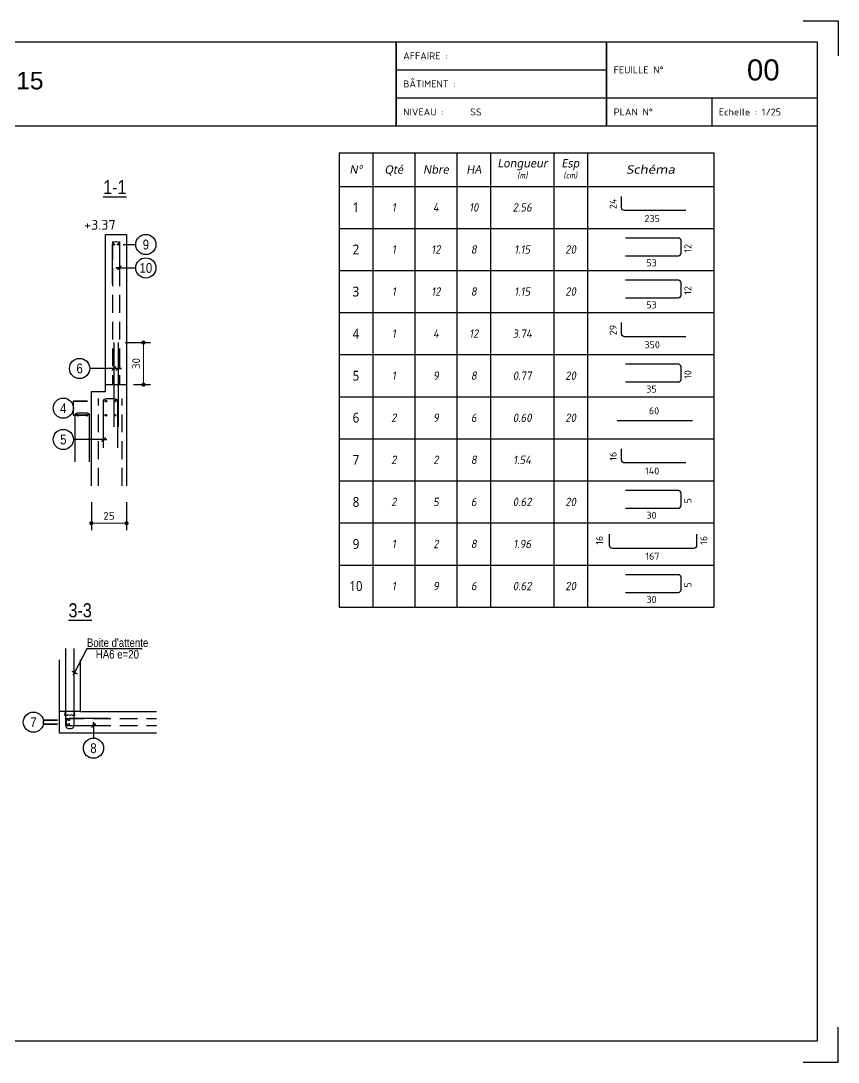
# Model space of a CAD drawing. Extents: x -10329 to 23244, y -15032 to -6928.
# Drawn here: x 17562 to 18145, y -9140 to -8398 of the extents above; entities that cross this region are included whole.
import ezdxf
from ezdxf.enums import TextEntityAlignment as Align

# ---------------------------------------------------------------- set-up
doc = ezdxf.new("R2010")
doc.units = 0
doc.linetypes.add('CACHEX2', pattern=[19.05, 12.7, -6.35])
doc.layers.get('Defpoints').update_dxf_attribs({"color": 53})
for name, color, linetype in [('0101_ARMATURES_REPERAGE_ACIERS', 140, 'Continuous'), ('ARMATURES_ACIERS_FINS', 120, 'Continuous'), ('ARMATURES_ACIERS_FORTS', 150, 'Continuous'), ('ARMATURES_REPERAGE_ACIERS', 7, 'Continuous'), ('ARMATURES_TS', 22, 'CACHEX2'), ('Format A4 - Ech 1.25 - Horizontal$0$PYC-CARTOUCHE', 7, 'Continuous'), ('PYC_Cotation', 11, 'Continuous'), ('PYC_HOZ_BET_VU', 252, 'Continuous'), ('PYC_Texte général', 102, 'Continuous'), ('Texte armatures', 7, 'Continuous')]:
    doc.layers.add(name, color=color, linetype=linetype)
doc.styles.add('Cotations', font='simplex.shx')
doc.styles.add('Format A3 - Ech 1.25 - Horizontal$0$ARIAL', font='ARIAL.TTF')
doc.styles.add('Format A3 - Ech 1.25 - Horizontal$0$schéma', font='simplex.shx')
doc.styles.add('PYC_Texte_cotations', font='romans.shx')
doc.styles.add('PYC_Texte_Normal', font='ARIALN.TTF')
doc.styles.add('PYC_Texte_Titre1', font='ARIALN.TTF', dxfattribs={"height": 30})
doc.styles.get("Standard").update_dxf_attribs({"font": 'ARIAL.TTF'})
doc.styles.add('Tableau', font='romans.shx', dxfattribs={"width": 0.9, "oblique": 10})
doc.styles.add('Tableau2', font='trebuc.TTF', dxfattribs={"width": 0.9, "oblique": 10})
doc.linetypes.add('RBx0.50', pattern='A,0.25,-0.025,["V",Standard,S=0.05,R=0,X=-0.025,Y=-0.05],-0.05,["V",Standard,S=0.05,R=180,X=0.025,Y=0.05],-0.025', length=0.35)
doc.dimstyles.new('PYC-COUPES-25', dxfattribs={"dimscale": 50, "dimtxt": 0.11, "dimasz": 0.06, "dimexe": 0.1, "dimexo": 0.1, "dimgap": 0.05, "dimtad": 3, "dimdec": 1, "dimrnd": 0.5, "dimzin": 9, "dimdsep": 46, "dimtxsty": 'PYC_Texte_cotations', "dimblk1": 'DOT', "dimblk2": 'DOT', "dimsah": 1, "dimcen": 0.09, "dimclrd": 256, "dimclrt": 7, "dimaunit": 2, "dimadec": 1, "dimazin": 0, "dimtfac": 1, "dimtdec": 1, "dimtix": 1, "dimtmove": 2, "dimatfit": 3, "dimldrblk": 'DOT', "dimfxl": 0.3, "dimfxlon": 1, "dimtolj": 1, "dimtzin": 0, "dimlwd": 20, "dimarcsym": 0})

# ---------------------------------------------------------------- blocks, each defined once
blk = doc.blocks.new('_Dot')
at = {"color": 0, "lineweight": -2}
blk.add_line((-0.5, 0), (-1, 0), dxfattribs=at)
at = {"color": 0, "const_width": 0.5}
blk.add_lwpolyline([(-0.25, 0, 1), (0.25, 0, 1)], format="xyb", close=True, dxfattribs=at)
blk = doc.blocks.new('*D78')
at = {"layer": 'Defpoints', "color": 0, "transparency": 16777216}
for p in [(17612.55, -8729.32), (17637.55, -8729.32), (17637.55, -8756.05)]:
    blk.add_point(p, dxfattribs=at)
at = {"layer": 'PYC_Cotation', "color": 0, "lineweight": -2, "transparency": 16777216}
for p, q in [((17612.55, -8741.05), (17612.55, -8761.05)), ((17637.55, -8741.05), (17637.55, -8761.05))]:
    blk.add_line(p, q, dxfattribs=at)
at = {"layer": 'PYC_Cotation', "linetype": 'Continuous', "lineweight": 20, "transparency": 16777216}
blk.add_line((17615.55, -8756.05), (17634.55, -8756.05), dxfattribs=at)
at = {"layer": 'PYC_Cotation', "lineweight": 20, "transparency": 16777216, "xscale": 3, "yscale": 3, "zscale": 3, "rotation": 180}
blk.add_blockref('_Dot', (17612.55, -8756.05), dxfattribs=at)
at = {"layer": 'PYC_Cotation', "lineweight": 20, "transparency": 16777216, "xscale": 3, "yscale": 3, "zscale": 3}
blk.add_blockref('_Dot', (17637.55, -8756.05), dxfattribs=at)
at = {"layer": 'PYC_Cotation', "color": 7, "transparency": 16777216, "insert": (17625.05, -8750.8), "char_height": 5.5, "attachment_point": 5, "style": 'PYC_Texte_cotations'}
blk.add_mtext('\\A1;25', dxfattribs=at)
blk = doc.blocks.new('*D155')
at = {"layer": 'Defpoints', "color": 0, "transparency": 16777216}
for p in [(17631.55, -8627.22), (17649.64, -8627.22), (17637.55, -8657.22)]:
    blk.add_point(p, dxfattribs=at)
at = {"layer": 'PYC_Cotation', "color": 0, "lineweight": -2, "transparency": 16777216}
for p, q in [((17636.55, -8627.22), (17654.64, -8627.22)), ((17642.55, -8657.22), (17654.64, -8657.22))]:
    blk.add_line(p, q, dxfattribs=at)
at = {"layer": 'PYC_Cotation', "linetype": 'Continuous', "lineweight": 20, "transparency": 16777216}
blk.add_line((17649.64, -8654.22), (17649.64, -8630.22), dxfattribs=at)
at = {"layer": 'PYC_Cotation', "lineweight": 20, "transparency": 16777216, "xscale": 3, "yscale": 3, "zscale": 3}
for p, rotation in [((17649.64, -8627.22), 90), ((17649.64, -8657.22), 270)]:
    blk.add_blockref('_Dot', p, dxfattribs=dict(at, rotation=rotation))
at = {"layer": 'PYC_Cotation', "color": 7, "transparency": 16777216, "insert": (17644.39, -8642.22), "char_height": 5.5, "attachment_point": 5, "rotation": 90, "style": 'PYC_Texte_cotations'}
blk.add_mtext('\\A1;30', dxfattribs=at)
blk = doc.blocks.new('Designationbn')
for p, q in [((0, 24), (267, 24)), ((0, 24), (0, 0)), ((24, 24), (24, 0)), ((54, 24), (54, 0)), ((84, 24), (84, 0)), ((108, 24), (108, 0)), ((153, 24), (153, 0)), ((177, 24), (177, 0)), ((267, 24), (267, 0)), ((0, 0), (267, 0))]:
    blk.add_line(p, q)
at = {"style": 'Tableau2', "oblique": 10}
for s, p in [('N°', (12, 12)), ('Qté', (39, 12)), ('Nbre', (69, 12)), ('HA', (96, 12)), ('Longueur', (130.68, 16.49)), ('Esp', (164.83, 16.49))]:
    blk.add_text(s, height=6, dxfattribs=at).set_placement(p, align=Align.MIDDLE_CENTER)
at = {"oblique": 10}
for s, height, style, width, p in [('Schéma', 6, 'Tableau2', 1.2, (222, 12)), ('(m)', 4.5, 'Tableau', 0.9, (130.68, 7.96)), ('(cm)', 4.5, 'Tableau', 0.9, (164.83, 7.96))]:
    blk.add_text(s, height=height, dxfattribs=dict(at, style=style, width=width)).set_placement(p, align=Align.MIDDLE_CENTER)
blk = doc.blocks.new('1cr90bn')
for p, q in [((0, 0), (0, -30)), ((0, 0), (267, 0)), ((24, 0), (24, -30)), ((54, 0), (54, -30)), ((84, 0), (84, -30)), ((108, 0), (108, -30)), ((153, 0), (153, -30)), ((177, 0), (177, -30)), ((267, 0), (267, -30)), ((0, -30), (267, -30))]:
    blk.add_line(p, q)
blk.add_lwpolyline([(247.2, -17.25), (203.4, -17.25, -0.414214), (201.3, -15.15), (201.3, -7.14)], format="xyb")
at = {"style": 'Tableau2', "width": 0.9}
blk.add_attdef('NUMERO', text='', height=7, dxfattribs=at).set_placement((12, -15), align=Align.MIDDLE_CENTER)
at = {"style": 'Tableau', "oblique": 10, "width": 0.9}
for tag, p in [('QUANTITE', (39, -15)), ('NOMBRE', (69, -15)), ('DIAMETRE', (96, -15)), ('LONGUEUR', (130.5, -15)), ('ESPACEMENTS', (165, -15))]:
    blk.add_attdef(tag, text='', height=6, dxfattribs=at).set_placement(p, align=Align.MIDDLE_CENTER)
at = {"style": 'Tableau'}
blk.add_attdef('L1', text='', height=5, rotation=90, dxfattribs=at).set_placement((195.26, -12.47), align=Align.MIDDLE_CENTER)
blk.add_attdef('L2', text='', height=5, dxfattribs=at).set_placement((223.1, -22.96), align=Align.MIDDLE_CENTER)
blk = doc.blocks.new('Ubn')
for p, q in [((0, 0), (0, -30)), ((0, 0), (267, 0)), ((24, 0), (24, -30)), ((54, 0), (54, -30)), ((84, 0), (84, -30)), ((108, 0), (108, -30)), ((153, 0), (153, -30)), ((177, 0), (177, -30)), ((267, 0), (267, -30)), ((0, -30), (267, -30))]:
    blk.add_line(p, q)
blk.add_lwpolyline([(204.1, -19.5), (241.9, -19.5, 0.414214), (243.7, -17.7), (243.7, -8.7, 0.414214), (241.9, -6.9), (204.1, -6.9)], format="xyb")
at = {"style": 'Tableau2', "width": 0.9}
blk.add_attdef('NUMERO', text='', height=7, dxfattribs=at).set_placement((12, -15), align=Align.MIDDLE_CENTER)
at = {"style": 'Tableau', "oblique": 10, "width": 0.9}
for tag, p in [('QUANTITE', (39, -15)), ('NOMBRE', (69, -15)), ('DIAMETRE', (96, -15)), ('LONGUEUR', (130.5, -15)), ('ESPACEMENTS', (165, -15))]:
    blk.add_attdef(tag, text='', height=6, dxfattribs=at).set_placement(p, align=Align.MIDDLE_CENTER)
at = {"style": 'Tableau'}
blk.add_attdef('L3', text='', height=5, rotation=90, dxfattribs=at).set_placement((248.52, -14.17), align=Align.MIDDLE_CENTER)
blk.add_attdef('L2', text='', height=5, dxfattribs=at).set_placement((222.66, -24.57), align=Align.MIDDLE_CENTER)
blk = doc.blocks.new('Barre librebn')
for p, q in [((0, 0), (0, -30)), ((0, 0), (267, 0)), ((24, 0), (24, -30)), ((54, 0), (54, -30)), ((84, 0), (84, -30)), ((108, 0), (108, -30)), ((153, 0), (153, -30)), ((177, 0), (177, -30)), ((267, 0), (267, -30)), ((198.08, -16.88), (251.81, -16.88)), ((0, -30), (267, -30))]:
    blk.add_line(p, q)
at = {"style": 'Tableau2', "width": 0.9}
blk.add_attdef('NUMERO', text='', height=7, dxfattribs=at).set_placement((12, -15), align=Align.MIDDLE_CENTER)
at = {"style": 'Tableau', "oblique": 10, "width": 0.9}
for tag, p in [('QUANTITE', (39, -15)), ('NOMBRE', (69, -15)), ('DIAMETRE', (96, -15)), ('LONGUEUR', (130.5, -15)), ('ESPACEMENTS', (165, -15))]:
    blk.add_attdef(tag, text='', height=6, dxfattribs=at).set_placement(p, align=Align.MIDDLE_CENTER)
at = {"style": 'Tableau'}
blk.add_attdef('L2', text='', height=5, dxfattribs=at).set_placement((224.44, -10.08), align=Align.MIDDLE_CENTER)
blk = doc.blocks.new('2cr90bn')
for p, q in [((0, 0), (0, -30)), ((0, 0), (267, 0)), ((24, 0), (24, -30)), ((54, 0), (54, -30)), ((84, 0), (84, -30)), ((108, 0), (108, -30)), ((153, 0), (153, -30)), ((177, 0), (177, -30)), ((267, 0), (267, -30)), ((0, -30), (267, -30))]:
    blk.add_line(p, q)
blk.add_lwpolyline([(254.77, -8.01), (254.77, -16.02, -0.414214), (252.67, -18.12), (194.77, -18.12, -0.414214), (192.67, -16.02), (192.67, -8.01)], format="xyb")
at = {"style": 'Tableau2', "width": 0.9}
blk.add_attdef('NUMERO', text='', height=7, dxfattribs=at).set_placement((12, -15), align=Align.MIDDLE_CENTER)
at = {"style": 'Tableau', "oblique": 10, "width": 0.9}
for tag, p in [('QUANTITE', (39, -15)), ('NOMBRE', (69, -15)), ('DIAMETRE', (96, -15)), ('LONGUEUR', (130.5, -15)), ('ESPACEMENTS', (165, -15))]:
    blk.add_attdef(tag, text='', height=6, dxfattribs=at).set_placement(p, align=Align.MIDDLE_CENTER)
at = {"style": 'Tableau'}
for tag, p in [('L1', (185.61, -12.37)), ('L3', (259.87, -12.39))]:
    blk.add_attdef(tag, text='', height=5, rotation=90, dxfattribs=at).set_placement(p, align=Align.MIDDLE_CENTER)
blk.add_attdef('L2', text='', height=5, dxfattribs=at).set_placement((223.27, -23.74), align=Align.MIDDLE_CENTER)

msp = doc.modelspace()

# ---------------------------------------------------------------- linework, layer by layer
at = {"layer": '0101_ARMATURES_REPERAGE_ACIERS'}
msp.add_lwpolyline([(17594.132, -8845.386), (17594.132, -8900.386, 0.4142136), (17596.132, -8902.386), (17598.132, -8902.386, 0.4142136), (17600.132, -8900.386), (17600.132, -8845.386)], format="xyb", dxfattribs=at)
msp.add_lwpolyline([(17604.632, -8890.386), (17600.132, -8890.386), (17600.586, -8893.108), (17599.297, -8893.109), (17598.243, -8892.672), (17597.132, -8893.157), (17596.022, -8892.672), (17594.967, -8893.109), (17593.678, -8893.109), (17594.132, -8890.386), (17589.632, -8890.386)], dxfattribs=at)
at = {"layer": 'ARMATURES_ACIERS_FINS'}
for points in [[(17627.549, -8585.221), (17627.549, -8557.321, -0.4142136), (17629.649, -8555.221), (17630.449, -8555.221, -0.4142136), (17632.549, -8557.321), (17632.549, -8585.221)], [(17621.049, -8702.221), (17621.049, -8669.521, -0.4142136), (17623.349, -8667.221), (17628.749, -8667.221, -0.4142136), (17631.049, -8669.521), (17631.049, -8702.221)], [(17601.049, -8712.221), (17601.049, -8679.521, -0.4142136), (17603.349, -8677.221), (17608.749, -8677.221, -0.4142136), (17611.049, -8679.521), (17611.049, -8712.221)], [(17624.632, -8895.386), (17596.732, -8895.386, 0.4142136), (17594.632, -8897.486), (17594.632, -8898.286, 0.4142136), (17596.732, -8900.386), (17624.632, -8900.386)]]:
    msp.add_lwpolyline(points, format="xyb", dxfattribs=at)
for points in [[(17628.549, -8627.221), (17628.549, -8687.221)], [(17631.549, -8627.221), (17631.549, -8687.221)]]:
    msp.add_lwpolyline(points, dxfattribs=at)
for centre in [(17628.649, -8557.321), (17631.449, -8557.321), (17596.732, -8896.486), (17596.732, -8899.286)]:
    msp.add_circle(centre, 0.4, dxfattribs=at)
at = {"layer": 'ARMATURES_ACIERS_FORTS'}
for centre in [(17622.849, -8669.021), (17629.249, -8669.021), (17602.849, -8679.021), (17609.249, -8679.021), (17622.849, -8679.021), (17629.249, -8679.021)]:
    msp.add_circle(centre, 0.6, dxfattribs=at)
at = {"layer": 'ARMATURES_REPERAGE_ACIERS'}
for points in [[(17635.273, -8557.321), (17644.163, -8557.321)], [(17632.549, -8574.01), (17630.049, -8574.01), (17632.549, -8574.01), (17631.135, -8575.425), (17632.549, -8574.01), (17633.963, -8572.596), (17632.549, -8574.01), (17644.163, -8574.01)], [(17628.549, -8645.7), (17631.049, -8645.7), (17628.549, -8645.7), (17629.963, -8644.286), (17628.549, -8645.7), (17627.135, -8647.114), (17628.549, -8645.7), (17611.323, -8645.7)], [(17631.549, -8645.7), (17634.049, -8645.7), (17631.549, -8645.7), (17632.963, -8644.286), (17631.549, -8645.7), (17630.135, -8647.114), (17631.549, -8645.7), (17611.323, -8645.7)], [(17599.705, -8679.021), (17609.705, -8679.021), (17599.705, -8679.021), (17599.705, -8669.021), (17609.705, -8669.021), (17599.705, -8669.021)], [(17621.049, -8696.328), (17623.549, -8696.328), (17621.049, -8696.328), (17622.463, -8694.913), (17621.049, -8696.328), (17619.635, -8697.742), (17621.049, -8696.328), (17599.705, -8696.328)], [(17648.798, -8845.562), (17609.196, -8845.562), (17599.502, -8864.361), (17600.632, -8862.618), (17602.329, -8863.515), (17598.935, -8861.721)], [(17578.382, -8899.286), (17588.382, -8899.286), (17578.382, -8899.286), (17578.382, -8896.486), (17588.382, -8896.486), (17578.382, -8896.486)], [(17613.997, -8900.386), (17613.997, -8897.886), (17613.997, -8900.386), (17615.412, -8898.972), (17613.997, -8900.386), (17612.583, -8901.8), (17613.997, -8900.386), (17613.997, -8909.268)]]:
    msp.add_lwpolyline(points, dxfattribs=at)
for centre in [(17651.363, -8557.321), (17651.363, -8574.01), (17604.123, -8645.7), (17592.505, -8674.021), (17592.505, -8696.328), (17571.182, -8897.886), (17613.997, -8916.468)]:
    msp.add_circle(centre, 7.2, dxfattribs=at)
at = {"layer": 'ARMATURES_TS'}
for points in [[(17627.549, -8555.221), (17627.549, -8657.221)], [(17632.549, -8555.221), (17632.549, -8657.221)], [(17617.549, -8729.317), (17617.549, -8667.221)], [(17634.549, -8729.317), (17634.549, -8667.221)], [(17594.632, -8895.386), (17659.006, -8895.386)], [(17594.632, -8900.386), (17659.006, -8900.386)]]:
    msp.add_lwpolyline(points, dxfattribs=at)
at = {"layer": 'Format A4 - Ech 1.25 - Horizontal$0$PYC-CARTOUCHE'}
for p, q in [((17829.73, -8432.83), (17979.73, -8432.83)), ((17829.73, -8452.83), (17979.73, -8452.83)), ((17979.73, -8452.83), (18129.73, -8452.83)), ((18054.73, -8452.83), (18054.73, -8472.83))]:
    msp.add_line(p, q, dxfattribs=at)
for points in [[(18119.73, -8397.83), (18144.73, -8397.83), (18144.73, -8422.83)], [(18119.73, -9140.33), (18144.73, -9140.33), (18144.73, -9115.33)]]:
    msp.add_lwpolyline(points, dxfattribs=at)
for points in [[(17109.73, -8412.83), (18129.73, -8412.83), (18129.73, -9125.33), (17109.73, -9125.33)], [(17279.73, -8412.83), (17829.73, -8412.83), (17829.73, -8472.83), (17279.73, -8472.83)], [(17829.73, -8412.83), (17979.73, -8412.83), (17979.73, -8472.83), (17829.73, -8472.83)], [(17979.73, -8412.83), (18129.73, -8412.83), (18129.73, -8472.83), (17979.73, -8472.83)]]:
    msp.add_lwpolyline(points, close=True, dxfattribs=at)
at = {"layer": 'PYC_HOZ_BET_VU'}
for points in [[(17612.549, -8729.317), (17612.549, -8729.317), (17612.549, -8662.221), (17622.549, -8662.221), (17622.549, -8550.221), (17637.549, -8550.221), (17637.549, -8729.317)], [(17589.632, -8853.565), (17589.632, -8905.386), (17659.006, -8905.386)], [(17604.632, -8853.565), (17604.632, -8890.386), (17659.006, -8890.386)]]:
    msp.add_lwpolyline(points, dxfattribs=at)
at = {"layer": 'PYC_HOZ_BET_VU', "linetype": 'RBx0.50', "ltscale": 30}
for points in [[(17622.549, -8657.221), (17637.549, -8657.221)], [(17604.632, -8890.386), (17589.632, -8890.386)]]:
    msp.add_lwpolyline(points, dxfattribs=at)

# ---------------------------------------------------------------- block references
at = {"layer": 'Texte armatures'}
msp.add_blockref('Designationbn', (17789.058, -8515.849), dxfattribs=at)
at = {"layer": 'Texte armatures', "color": 0}
ref = msp.add_blockref('1cr90bn', (17789.058, -8515.849), dxfattribs=at)
ref.add_attrib('NUMERO', '1', dxfattribs={"layer": '0', "color": 0, "height": 7, "style": 'Tableau2', "width": 0.9}).set_placement((17801.058, -8530.849), align=Align.MIDDLE_CENTER)
ref.add_attrib('QUANTITE', '1', dxfattribs={"layer": '0', "color": 0, "height": 6, "style": 'Tableau', "oblique": 10, "width": 0.9}).set_placement((17828.058, -8530.849), align=Align.MIDDLE_CENTER)
ref.add_attrib('NOMBRE', '4', dxfattribs={"layer": '0', "color": 0, "height": 6, "style": 'Tableau', "oblique": 10, "width": 0.9}).set_placement((17858.058, -8530.849), align=Align.MIDDLE_CENTER)
ref.add_attrib('DIAMETRE', '10', dxfattribs={"layer": '0', "color": 0, "height": 6, "style": 'Tableau', "oblique": 10, "width": 0.9}).set_placement((17885.058, -8530.849), align=Align.MIDDLE_CENTER)
ref.add_attrib('LONGUEUR', '2.56', dxfattribs={"layer": '0', "color": 0, "height": 6, "style": 'Tableau', "oblique": 10, "width": 0.9}).set_placement((17919.558, -8530.849), align=Align.MIDDLE_CENTER)
ref.add_attrib('L1', '24', dxfattribs={"layer": '0', "color": 0, "height": 5, "rotation": 90, "style": 'Tableau'}).set_placement((17984.314, -8528.321), align=Align.MIDDLE_CENTER)
ref.add_attrib('L2', '235', dxfattribs={"layer": '0', "color": 0, "height": 5, "style": 'Tableau'}).set_placement((18012.155, -8538.805), align=Align.MIDDLE_CENTER)
ref = msp.add_blockref('Ubn', (17789.058, -8545.849), dxfattribs=at)
ref.add_attrib('NUMERO', '2', dxfattribs={"layer": '0', "color": 0, "height": 7, "style": 'Tableau2', "width": 0.9}).set_placement((17801.058, -8560.849), align=Align.MIDDLE_CENTER)
ref.add_attrib('QUANTITE', '1', dxfattribs={"layer": '0', "color": 0, "height": 6, "style": 'Tableau', "oblique": 10, "width": 0.9}).set_placement((17828.058, -8560.849), align=Align.MIDDLE_CENTER)
ref.add_attrib('NOMBRE', '12', dxfattribs={"layer": '0', "color": 0, "height": 6, "style": 'Tableau', "oblique": 10, "width": 0.9}).set_placement((17858.058, -8560.849), align=Align.MIDDLE_CENTER)
ref.add_attrib('DIAMETRE', '8', dxfattribs={"layer": '0', "color": 0, "height": 6, "style": 'Tableau', "oblique": 10, "width": 0.9}).set_placement((17885.058, -8560.849), align=Align.MIDDLE_CENTER)
ref.add_attrib('LONGUEUR', '1.15', dxfattribs={"layer": '0', "color": 0, "height": 6, "style": 'Tableau', "oblique": 10, "width": 0.9}).set_placement((17919.558, -8560.849), align=Align.MIDDLE_CENTER)
ref.add_attrib('ESPACEMENTS', '20', dxfattribs={"layer": '0', "color": 0, "height": 6, "style": 'Tableau', "oblique": 10, "width": 0.9}).set_placement((17954.058, -8560.849), align=Align.MIDDLE_CENTER)
ref.add_attrib('L2', '53', dxfattribs={"layer": '0', "color": 0, "height": 5, "style": 'Tableau'}).set_placement((18011.714, -8570.423), align=Align.MIDDLE_CENTER)
ref.add_attrib('L3', '12', dxfattribs={"layer": '0', "color": 0, "height": 5, "rotation": 90, "style": 'Tableau'}).set_placement((18037.579, -8560.014), align=Align.MIDDLE_CENTER)
ref = msp.add_blockref('Ubn', (17789.058, -8575.849), dxfattribs=at)
ref.add_attrib('NUMERO', '3', dxfattribs={"layer": '0', "color": 0, "height": 7, "style": 'Tableau2', "width": 0.9}).set_placement((17801.058, -8590.849), align=Align.MIDDLE_CENTER)
ref.add_attrib('QUANTITE', '1', dxfattribs={"layer": '0', "color": 0, "height": 6, "style": 'Tableau', "oblique": 10, "width": 0.9}).set_placement((17828.058, -8590.849), align=Align.MIDDLE_CENTER)
ref.add_attrib('NOMBRE', '12', dxfattribs={"layer": '0', "color": 0, "height": 6, "style": 'Tableau', "oblique": 10, "width": 0.9}).set_placement((17858.058, -8590.849), align=Align.MIDDLE_CENTER)
ref.add_attrib('DIAMETRE', '8', dxfattribs={"layer": '0', "color": 0, "height": 6, "style": 'Tableau', "oblique": 10, "width": 0.9}).set_placement((17885.058, -8590.849), align=Align.MIDDLE_CENTER)
ref.add_attrib('LONGUEUR', '1.15', dxfattribs={"layer": '0', "color": 0, "height": 6, "style": 'Tableau', "oblique": 10, "width": 0.9}).set_placement((17919.558, -8590.849), align=Align.MIDDLE_CENTER)
ref.add_attrib('ESPACEMENTS', '20', dxfattribs={"layer": '0', "color": 0, "height": 6, "style": 'Tableau', "oblique": 10, "width": 0.9}).set_placement((17954.058, -8590.849), align=Align.MIDDLE_CENTER)
ref.add_attrib('L2', '53', dxfattribs={"layer": '0', "color": 0, "height": 5, "style": 'Tableau'}).set_placement((18011.714, -8600.423), align=Align.MIDDLE_CENTER)
ref.add_attrib('L3', '12', dxfattribs={"layer": '0', "color": 0, "height": 5, "rotation": 90, "style": 'Tableau'}).set_placement((18037.579, -8590.014), align=Align.MIDDLE_CENTER)
ref = msp.add_blockref('1cr90bn', (17789.058, -8605.849), dxfattribs=at)
ref.add_attrib('NUMERO', '4', dxfattribs={"layer": '0', "color": 0, "height": 7, "style": 'Tableau2', "width": 0.9}).set_placement((17801.058, -8620.849), align=Align.MIDDLE_CENTER)
ref.add_attrib('QUANTITE', '1', dxfattribs={"layer": '0', "color": 0, "height": 6, "style": 'Tableau', "oblique": 10, "width": 0.9}).set_placement((17828.058, -8620.849), align=Align.MIDDLE_CENTER)
ref.add_attrib('NOMBRE', '4', dxfattribs={"layer": '0', "color": 0, "height": 6, "style": 'Tableau', "oblique": 10, "width": 0.9}).set_placement((17858.058, -8620.849), align=Align.MIDDLE_CENTER)
ref.add_attrib('DIAMETRE', '12', dxfattribs={"layer": '0', "color": 0, "height": 6, "style": 'Tableau', "oblique": 10, "width": 0.9}).set_placement((17885.058, -8620.849), align=Align.MIDDLE_CENTER)
ref.add_attrib('LONGUEUR', '3.74', dxfattribs={"layer": '0', "color": 0, "height": 6, "style": 'Tableau', "oblique": 10, "width": 0.9}).set_placement((17919.558, -8620.849), align=Align.MIDDLE_CENTER)
ref.add_attrib('L1', '29', dxfattribs={"layer": '0', "color": 0, "height": 5, "rotation": 90, "style": 'Tableau'}).set_placement((17984.314, -8618.321), align=Align.MIDDLE_CENTER)
ref.add_attrib('L2', '350', dxfattribs={"layer": '0', "color": 0, "height": 5, "style": 'Tableau'}).set_placement((18012.155, -8628.805), align=Align.MIDDLE_CENTER)
ref = msp.add_blockref('Ubn', (17789.058, -8635.849), dxfattribs=at)
ref.add_attrib('NUMERO', '5', dxfattribs={"layer": '0', "color": 0, "height": 7, "style": 'Tableau2', "width": 0.9}).set_placement((17801.058, -8650.849), align=Align.MIDDLE_CENTER)
ref.add_attrib('QUANTITE', '1', dxfattribs={"layer": '0', "color": 0, "height": 6, "style": 'Tableau', "oblique": 10, "width": 0.9}).set_placement((17828.058, -8650.849), align=Align.MIDDLE_CENTER)
ref.add_attrib('NOMBRE', '9', dxfattribs={"layer": '0', "color": 0, "height": 6, "style": 'Tableau', "oblique": 10, "width": 0.9}).set_placement((17858.058, -8650.849), align=Align.MIDDLE_CENTER)
ref.add_attrib('DIAMETRE', '8', dxfattribs={"layer": '0', "color": 0, "height": 6, "style": 'Tableau', "oblique": 10, "width": 0.9}).set_placement((17885.058, -8650.849), align=Align.MIDDLE_CENTER)
ref.add_attrib('LONGUEUR', '0.77', dxfattribs={"layer": '0', "color": 0, "height": 6, "style": 'Tableau', "oblique": 10, "width": 0.9}).set_placement((17919.558, -8650.849), align=Align.MIDDLE_CENTER)
ref.add_attrib('ESPACEMENTS', '20', dxfattribs={"layer": '0', "color": 0, "height": 6, "style": 'Tableau', "oblique": 10, "width": 0.9}).set_placement((17954.058, -8650.849), align=Align.MIDDLE_CENTER)
ref.add_attrib('L2', '35', dxfattribs={"layer": '0', "color": 0, "height": 5, "style": 'Tableau'}).set_placement((18011.714, -8660.423), align=Align.MIDDLE_CENTER)
ref.add_attrib('L3', '10', dxfattribs={"layer": '0', "color": 0, "height": 5, "rotation": 90, "style": 'Tableau'}).set_placement((18037.579, -8650.014), align=Align.MIDDLE_CENTER)
ref = msp.add_blockref('Barre librebn', (17789.058, -8665.849), dxfattribs=at)
ref.add_attrib('NUMERO', '6', dxfattribs={"layer": '0', "color": 0, "height": 7, "style": 'Tableau2', "width": 0.9}).set_placement((17801.058, -8680.849), align=Align.MIDDLE_CENTER)
ref.add_attrib('QUANTITE', '2', dxfattribs={"layer": '0', "color": 0, "height": 6, "style": 'Tableau', "oblique": 10, "width": 0.9}).set_placement((17828.058, -8680.849), align=Align.MIDDLE_CENTER)
ref.add_attrib('NOMBRE', '9', dxfattribs={"layer": '0', "color": 0, "height": 6, "style": 'Tableau', "oblique": 10, "width": 0.9}).set_placement((17858.058, -8680.849), align=Align.MIDDLE_CENTER)
ref.add_attrib('DIAMETRE', '6', dxfattribs={"layer": '0', "color": 0, "height": 6, "style": 'Tableau', "oblique": 10, "width": 0.9}).set_placement((17885.058, -8680.849), align=Align.MIDDLE_CENTER)
ref.add_attrib('LONGUEUR', '0.60', dxfattribs={"layer": '0', "color": 0, "height": 6, "style": 'Tableau', "oblique": 10, "width": 0.9}).set_placement((17919.558, -8680.849), align=Align.MIDDLE_CENTER)
ref.add_attrib('ESPACEMENTS', '20', dxfattribs={"layer": '0', "color": 0, "height": 6, "style": 'Tableau', "oblique": 10, "width": 0.9}).set_placement((17954.058, -8680.849), align=Align.MIDDLE_CENTER)
ref.add_attrib('L2', '60', dxfattribs={"layer": '0', "color": 0, "height": 5, "style": 'Tableau'}).set_placement((18013.501, -8675.927), align=Align.MIDDLE_CENTER)
ref = msp.add_blockref('1cr90bn', (17789.058, -8695.849), dxfattribs=at)
ref.add_attrib('NUMERO', '7', dxfattribs={"layer": '0', "color": 0, "height": 7, "style": 'Tableau2', "width": 0.9}).set_placement((17801.058, -8710.849), align=Align.MIDDLE_CENTER)
ref.add_attrib('QUANTITE', '2', dxfattribs={"layer": '0', "color": 0, "height": 6, "style": 'Tableau', "oblique": 10, "width": 0.9}).set_placement((17828.058, -8710.849), align=Align.MIDDLE_CENTER)
ref.add_attrib('NOMBRE', '2', dxfattribs={"layer": '0', "color": 0, "height": 6, "style": 'Tableau', "oblique": 10, "width": 0.9}).set_placement((17858.058, -8710.849), align=Align.MIDDLE_CENTER)
ref.add_attrib('DIAMETRE', '8', dxfattribs={"layer": '0', "color": 0, "height": 6, "style": 'Tableau', "oblique": 10, "width": 0.9}).set_placement((17885.058, -8710.849), align=Align.MIDDLE_CENTER)
ref.add_attrib('LONGUEUR', '1.54', dxfattribs={"layer": '0', "color": 0, "height": 6, "style": 'Tableau', "oblique": 10, "width": 0.9}).set_placement((17919.558, -8710.849), align=Align.MIDDLE_CENTER)
ref.add_attrib('L1', '16', dxfattribs={"layer": '0', "color": 0, "height": 5, "rotation": 90, "style": 'Tableau'}).set_placement((17984.314, -8708.321), align=Align.MIDDLE_CENTER)
ref.add_attrib('L2', '140', dxfattribs={"layer": '0', "color": 0, "height": 5, "style": 'Tableau'}).set_placement((18012.155, -8718.805), align=Align.MIDDLE_CENTER)
ref = msp.add_blockref('Ubn', (17789.058, -8725.849), dxfattribs=at)
ref.add_attrib('NUMERO', '8', dxfattribs={"layer": '0', "color": 0, "height": 7, "style": 'Tableau2', "width": 0.9}).set_placement((17801.058, -8740.849), align=Align.MIDDLE_CENTER)
ref.add_attrib('QUANTITE', '2', dxfattribs={"layer": '0', "color": 0, "height": 6, "style": 'Tableau', "oblique": 10, "width": 0.9}).set_placement((17828.058, -8740.849), align=Align.MIDDLE_CENTER)
ref.add_attrib('NOMBRE', '5', dxfattribs={"layer": '0', "color": 0, "height": 6, "style": 'Tableau', "oblique": 10, "width": 0.9}).set_placement((17858.058, -8740.849), align=Align.MIDDLE_CENTER)
ref.add_attrib('DIAMETRE', '6', dxfattribs={"layer": '0', "color": 0, "height": 6, "style": 'Tableau', "oblique": 10, "width": 0.9}).set_placement((17885.058, -8740.849), align=Align.MIDDLE_CENTER)
ref.add_attrib('LONGUEUR', '0.62', dxfattribs={"layer": '0', "color": 0, "height": 6, "style": 'Tableau', "oblique": 10, "width": 0.9}).set_placement((17919.558, -8740.849), align=Align.MIDDLE_CENTER)
ref.add_attrib('ESPACEMENTS', '20', dxfattribs={"layer": '0', "color": 0, "height": 6, "style": 'Tableau', "oblique": 10, "width": 0.9}).set_placement((17954.058, -8740.849), align=Align.MIDDLE_CENTER)
ref.add_attrib('L2', '30', dxfattribs={"layer": '0', "color": 0, "height": 5, "style": 'Tableau'}).set_placement((18011.714, -8750.423), align=Align.MIDDLE_CENTER)
ref.add_attrib('L3', '5', dxfattribs={"layer": '0', "color": 0, "height": 5, "rotation": 90, "style": 'Tableau'}).set_placement((18037.579, -8740.014), align=Align.MIDDLE_CENTER)
ref = msp.add_blockref('2cr90bn', (17789.058, -8755.849), dxfattribs=at)
ref.add_attrib('NUMERO', '9', dxfattribs={"layer": '0', "color": 0, "height": 7, "style": 'Tableau2', "width": 0.9}).set_placement((17801.058, -8770.849), align=Align.MIDDLE_CENTER)
ref.add_attrib('QUANTITE', '1', dxfattribs={"layer": '0', "color": 0, "height": 6, "style": 'Tableau', "oblique": 10, "width": 0.9}).set_placement((17828.058, -8770.849), align=Align.MIDDLE_CENTER)
ref.add_attrib('NOMBRE', '2', dxfattribs={"layer": '0', "color": 0, "height": 6, "style": 'Tableau', "oblique": 10, "width": 0.9}).set_placement((17858.058, -8770.849), align=Align.MIDDLE_CENTER)
ref.add_attrib('DIAMETRE', '8', dxfattribs={"layer": '0', "color": 0, "height": 6, "style": 'Tableau', "oblique": 10, "width": 0.9}).set_placement((17885.058, -8770.849), align=Align.MIDDLE_CENTER)
ref.add_attrib('LONGUEUR', '1.96', dxfattribs={"layer": '0', "color": 0, "height": 6, "style": 'Tableau', "oblique": 10, "width": 0.9}).set_placement((17919.558, -8770.849), align=Align.MIDDLE_CENTER)
ref.add_attrib('L1', '16', dxfattribs={"layer": '0', "color": 0, "height": 5, "rotation": 90, "style": 'Tableau'}).set_placement((17974.667, -8768.224), align=Align.MIDDLE_CENTER)
ref.add_attrib('L2', '167', dxfattribs={"layer": '0', "color": 0, "height": 5, "style": 'Tableau'}).set_placement((18012.332, -8779.586), align=Align.MIDDLE_CENTER)
ref.add_attrib('L3', '16', dxfattribs={"layer": '0', "color": 0, "height": 5, "rotation": 90, "style": 'Tableau'}).set_placement((18048.931, -8768.236), align=Align.MIDDLE_CENTER)
ref = msp.add_blockref('Ubn', (17789.058, -8785.849), dxfattribs=at)
ref.add_attrib('NUMERO', '10', dxfattribs={"layer": '0', "color": 0, "height": 7, "style": 'Tableau2', "width": 0.9}).set_placement((17801.058, -8800.849), align=Align.MIDDLE_CENTER)
ref.add_attrib('QUANTITE', '1', dxfattribs={"layer": '0', "color": 0, "height": 6, "style": 'Tableau', "oblique": 10, "width": 0.9}).set_placement((17828.058, -8800.849), align=Align.MIDDLE_CENTER)
ref.add_attrib('NOMBRE', '9', dxfattribs={"layer": '0', "color": 0, "height": 6, "style": 'Tableau', "oblique": 10, "width": 0.9}).set_placement((17858.058, -8800.849), align=Align.MIDDLE_CENTER)
ref.add_attrib('DIAMETRE', '6', dxfattribs={"layer": '0', "color": 0, "height": 6, "style": 'Tableau', "oblique": 10, "width": 0.9}).set_placement((17885.058, -8800.849), align=Align.MIDDLE_CENTER)
ref.add_attrib('LONGUEUR', '0.62', dxfattribs={"layer": '0', "color": 0, "height": 6, "style": 'Tableau', "oblique": 10, "width": 0.9}).set_placement((17919.558, -8800.849), align=Align.MIDDLE_CENTER)
ref.add_attrib('ESPACEMENTS', '20', dxfattribs={"layer": '0', "color": 0, "height": 6, "style": 'Tableau', "oblique": 10, "width": 0.9}).set_placement((17954.058, -8800.849), align=Align.MIDDLE_CENTER)
ref.add_attrib('L2', '30', dxfattribs={"layer": '0', "color": 0, "height": 5, "style": 'Tableau'}).set_placement((18011.714, -8810.423), align=Align.MIDDLE_CENTER)
ref.add_attrib('L3', '5', dxfattribs={"layer": '0', "color": 0, "height": 5, "rotation": 90, "style": 'Tableau'}).set_placement((18037.579, -8800.014), align=Align.MIDDLE_CENTER)

# ---------------------------------------------------------------- texts
at = {"layer": 'ARMATURES_REPERAGE_ACIERS', "style": 'PYC_Texte_Normal'}
for s, height, p in [('9', 7, (17651.363, -8557.321)), ('10', 7, (17651.363, -8574.01)), ('6', 7, (17604.123, -8645.7)), ('4', 7, (17592.505, -8674.021)), ('5', 7, (17592.505, -8696.328)), ("Boite d'attente", 6, (17631.207, -8841.242)), ('HA6 e=20', 6, (17631.044, -8849.485)), ('7', 7, (17571.191, -8897.886)), ('8', 7, (17614.007, -8916.468))]:
    msp.add_text(s, height=height, dxfattribs=at).set_placement(p, align=Align.MIDDLE_CENTER)
at = {"layer": 'Format A4 - Ech 1.25 - Horizontal$0$PYC-CARTOUCHE'}
for s, height, style, p in [('AFFAIRE :', 5, 'Format A3 - Ech 1.25 - Horizontal$0$schéma', (17834.73, -8425.33)), ('00', 15, 'Format A3 - Ech 1.25 - Horizontal$0$ARIAL', (18079.73, -8440.33)), ('FEUILLE N°', 5, 'Format A3 - Ech 1.25 - Horizontal$0$schéma', (17984.73, -8435.33)), ('BÂTIMENT :', 5, 'Format A3 - Ech 1.25 - Horizontal$0$schéma', (17834.73, -8445.33)), ('NIVEAU :', 5, 'Format A3 - Ech 1.25 - Horizontal$0$schéma', (17834.73, -8465.33)), ('SS', 5, 'Format A3 - Ech 1.25 - Horizontal$0$schéma', (17882.431, -8465.33)), ('PLAN N°', 5, 'Format A3 - Ech 1.25 - Horizontal$0$schéma', (17984.73, -8465.33)), ('Echelle : 1/25', 5, 'Format A3 - Ech 1.25 - Horizontal$0$schéma', (18059.73, -8465.33))]:
    msp.add_text(s, height=height, dxfattribs=dict(at, style=style)).set_placement(p)
at = {"layer": 'Format A4 - Ech 1.25 - Horizontal$0$PYC-CARTOUCHE', "style": 'Format A3 - Ech 1.25 - Horizontal$0$ARIAL'}
msp.add_text('VD.15', height=12.5, dxfattribs=at).set_placement((17554.135, -8446.705), align=Align.CENTER)
at = {"layer": 'PYC_Texte général', "linetype": 'Continuous', "style": 'PYC_Texte_Titre1'}
for s, p in [('%%U1-1', (17629.247, -8516.35)), ('%%U3-3', (17604.488, -8818.124))]:
    msp.add_text(s, height=10, dxfattribs=at).set_placement(p, align=Align.MIDDLE_CENTER)
at = {"layer": 'PYC_Texte général', "style": 'Cotations'}
msp.add_text('+3.37', height=7, rotation=359.99968, dxfattribs=at).set_placement((17607.315, -8546.768))

# ---------------------------------------------------------------- dimensions: what is measured, and where the dimension line sits
at = {"layer": 'PYC_Cotation'}
for base, p1, p2, angle, picture, middle in [((17649.644, -8627.221), (17637.549, -8657.221), (17631.549, -8627.221), 90, '*D155', (17644.394, -8642.221)), ((17637.549, -8756.046), (17612.549, -8729.317), (17637.549, -8729.317), 0, '*D78', (17625.049, -8750.796))]:
    dim = msp.add_linear_dim(base=base, p1=p1, p2=p2, angle=angle, dimstyle='PYC-COUPES-25', dxfattribs=at)
    dim.commit()
    dim.dimension.update_dxf_attribs({"geometry": picture, "text_midpoint": middle})

doc.saveas('drawing.dxf')
